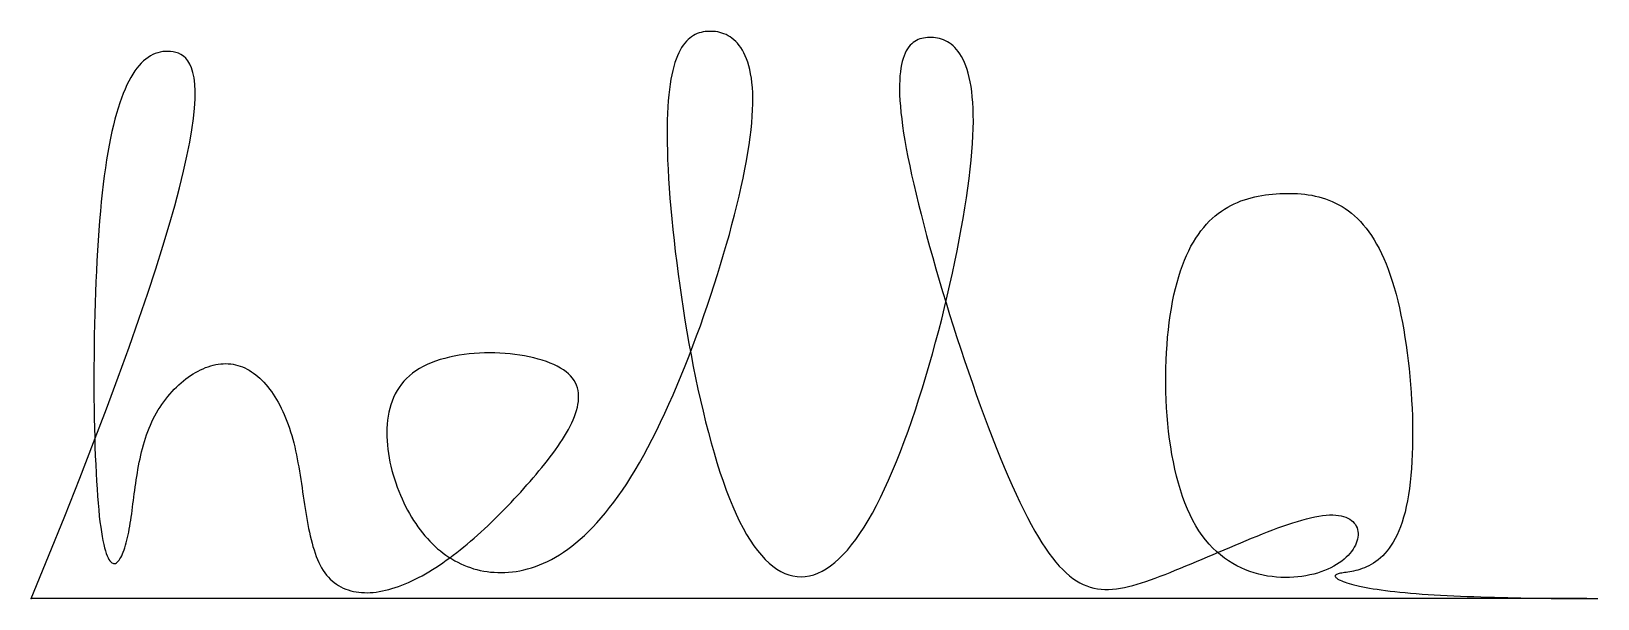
# Model space of a CAD drawing. Extents: x 0 to 418, y 0 to 151.
import ezdxf

# ---------------------------------------------------------------- set-up
doc = ezdxf.new("R2010")
doc.units = 0
doc.layers.get('0').update_dxf_attribs({"linetype": 'CONTINUOUS'})
doc.layers.add('1', color=12, linetype='CONTINUOUS')

msp = doc.modelspace()

# ---------------------------------------------------------------- linework, layer by layer
at = {"color": 2}
msp.add_polyline3d([(0, 0, 0), (4.62272, 11.30088, 0), (8.9306, 22.00332, 0), (12.93316, 32.12356, 0), (16.64004, 41.678, 0), (20.06076, 50.6828, 0), (23.20492, 59.154, 0), (26.08216, 67.1088, 0), (28.70196, 74.5624, 0), (31.074, 81.5316, 0), (33.2078, 88.0328, 0), (35.11296, 94.0816, 0), (36.79904, 99.6952, 0), (38.27564, 104.8896, 0), (39.55236, 109.6808, 0), (40.6388, 114.0852, 0), (41.5444, 118.1196, 0), (42.2788, 121.7992, 0), (42.852, 125.1412, 0), (43.2728, 128.1616, 0), (43.5512, 130.8768, 0), (43.6968, 133.3028, 0), (43.7192, 135.456, 0), (43.628, 137.3528, 0), (43.4328, 139.0096, 0), (43.1428, 140.4424, 0), (42.768, 141.6676, 0), (42.318, 142.7012, 0), (41.802, 143.56, 0), (41.23, 144.26, 0), (40.6112, 144.8176, 0), (39.95568, 145.2492, 0), (39.27252, 145.5708, 0), (38.57152, 145.7988, 0), (37.86224, 145.9492, 0), (37.15424, 146.0388, 0), (36.45388, 146.0776, 0), (35.76192, 146.0656, 0), (35.07868, 146.002, 0), (34.40436, 145.8856, 0), (33.7392, 145.7156, 0), (33.0834, 145.4908, 0), (32.4372, 145.2104, 0), (31.80088, 144.8728, 0), (31.17468, 144.4776, 0), (30.55876, 144.024, 0), (29.9534, 143.51, 0), (29.35884, 142.9356, 0), (28.77532, 142.2992, 0), (28.20304, 141.6, 0), (27.64228, 140.8372, 0), (27.09324, 140.0092, 0), (26.55616, 139.1156, 0), (26.03128, 138.1548, 0), (25.51884, 137.1264, 0), (25.01908, 136.0292, 0), (24.53224, 134.8616, 0), (24.05848, 133.6236, 0), (23.59816, 132.3132, 0), (23.1514, 130.9304, 0), (22.71852, 129.4732, 0), (22.29968, 127.9412, 0), (21.89516, 126.3332, 0), (21.5052, 124.6484, 0), (21.13004, 122.8856, 0), (20.76984, 121.0436, 0), (20.42492, 119.1216, 0), (20.09552, 117.1184, 0), (19.7818, 115.0336, 0), (19.48404, 112.8652, 0), (19.20244, 110.6136, 0), (18.93704, 108.2804, 0), (18.68764, 105.872, 0), (18.454, 103.394, 0), (18.23596, 100.8524, 0), (18.03332, 98.2524, 0), (17.84588, 95.6008, 0), (17.67348, 92.9024, 0), (17.51588, 90.1632, 0), (17.37292, 87.3896, 0), (17.24436, 84.5868, 0), (17.13008, 81.7608, 0), (17.02984, 78.9176, 0), (16.9434, 76.0628, 0), (16.87064, 73.202, 0), (16.81136, 70.3412, 0), (16.76532, 67.4864, 0), (16.73236, 64.6428, 0), (16.71228, 61.8168, 0), (16.70492, 59.014, 0), (16.71, 56.2404, 0), (16.7274, 53.5012, 0), (16.75688, 50.8028, 0), (16.79828, 48.1508, 0), (16.8514, 45.5508, 0), (16.916, 43.0088, 0), (16.99196, 40.5304, 0), (17.07904, 38.12196, 0), (17.17708, 35.78872, 0), (17.28584, 33.53664, 0), (17.40516, 31.37148, 0), (17.5348, 29.29912, 0), (17.67464, 27.32532, 0), (17.8244, 25.45584, 0), (17.98396, 23.69656, 0), (18.15308, 22.05228, 0), (18.33124, 20.52248, 0), (18.51796, 19.10432, 0), (18.71264, 17.79512, 0), (18.91472, 16.59212, 0), (19.12372, 15.4926, 0), (19.33904, 14.4938, 0), (19.56012, 13.59296, 0), (19.78644, 12.78736, 0), (20.0174, 12.07424, 0), (20.25252, 11.45092, 0), (20.49124, 10.91456, 0), (20.73296, 10.46252, 0), (20.97712, 10.09196, 0), (21.22324, 9.80024, 0), (21.47076, 9.58452, 0), (21.71908, 9.44212, 0), (21.96768, 9.37032, 0), (22.216, 9.36628, 0), (22.46348, 9.42736, 0), (22.7096, 9.55076, 0), (22.9538, 9.73376, 0), (23.19552, 9.97364, 0), (23.4342, 10.2676, 0), (23.66932, 10.61296, 0), (23.90032, 11.00692, 0), (24.12664, 11.4468, 0), (24.34772, 11.9298, 0), (24.56304, 12.4532, 0), (24.772, 13.01428, 0), (24.97412, 13.61028, 0), (25.1688, 14.23848, 0), (25.35548, 14.89612, 0), (25.53368, 15.58044, 0), (25.70276, 16.28872, 0), (25.8626, 17.0186, 0), (26.01392, 17.76896, 0), (26.15764, 18.53864, 0), (26.29464, 19.32668, 0), (26.42584, 20.132, 0), (26.55216, 20.95356, 0), (26.67452, 21.79032, 0), (26.7938, 22.6412, 0), (26.91088, 23.50524, 0), (27.02672, 24.38136, 0), (27.1422, 25.26848, 0), (27.2582, 26.1656, 0), (27.37568, 27.07164, 0), (27.49552, 27.9856, 0), (27.6186, 28.9064, 0), (27.74588, 29.83304, 0), (27.87824, 30.76444, 0), (28.01656, 31.69956, 0), (28.1618, 32.6374, 0), (28.31484, 33.57684, 0), (28.47656, 34.51692, 0), (28.64788, 35.45652, 0), (28.82972, 36.39464, 0), (29.023, 37.33028, 0), (29.2286, 38.26228, 0), (29.44744, 39.18972, 0), (29.68044, 40.1116, 0), (29.92844, 41.0264, 0), (30.1924, 41.934, 0), (30.47324, 42.8324, 0), (30.77184, 43.7212, 0), (31.08912, 44.5988, 0), (31.42596, 45.4648, 0), (31.78328, 46.3176, 0), (32.16196, 47.1568, 0), (32.56216, 47.9808, 0), (32.98312, 48.7896, 0), (33.424, 49.582, 0), (33.88404, 50.3576, 0), (34.36236, 51.116, 0), (34.85824, 51.8564, 0), (35.3708, 52.578, 0), (35.89928, 53.2804, 0), (36.44284, 53.9628, 0), (37.00064, 54.6248, 0), (37.57196, 55.2656, 0), (38.15592, 55.8848, 0), (38.75172, 56.4812, 0), (39.3586, 57.0548, 0), (39.97568, 57.6044, 0), (40.602, 58.13, 0), (41.2372, 58.6304, 0), (41.8804, 59.1052, 0), (42.53, 59.554, 0), (43.1864, 59.9756, 0), (43.8476, 60.37, 0), (44.514, 60.7364, 0), (45.1836, 61.074, 0), (45.8564, 61.382, 0), (46.5316, 61.66, 0), (47.2076, 61.9076, 0), (47.8844, 62.124, 0), (48.5608, 62.308, 0), (49.2364, 62.46, 0), (49.91, 62.5788, 0), (50.5808, 62.6636, 0), (51.248, 62.714, 0), (51.9108, 62.7292, 0), (52.5688, 62.7092, 0), (53.2204, 62.6524, 0), (53.866, 62.56, 0), (54.5048, 62.4316, 0), (55.1368, 62.2684, 0), (55.7616, 62.0704, 0), (56.3788, 61.8384, 0), (56.9884, 61.5728, 0), (57.59, 61.274, 0), (58.1832, 60.9428, 0), (58.7676, 60.5796, 0), (59.3436, 60.1848, 0), (59.91, 59.7588, 0), (60.4672, 59.3024, 0), (61.0148, 58.816, 0), (61.5524, 58.3, 0), (62.0796, 57.7552, 0), (62.5968, 57.1816, 0), (63.1028, 56.5804, 0), (63.598, 55.9516, 0), (64.0816, 55.2956, 0), (64.5536, 54.6136, 0), (65.014, 53.9052, 0), (65.462, 53.1716, 0), (65.8976, 52.4132, 0), (66.3208, 51.63, 0), (66.7304, 50.8232, 0), (67.1272, 49.9928, 0), (67.5104, 49.1396, 0), (67.88, 48.264, 0), (68.2352, 47.3668, 0), (68.5764, 46.448, 0), (68.9024, 45.5084, 0), (69.214, 44.5484, 0), (69.5104, 43.5688, 0), (69.7912, 42.5696, 0), (70.0564, 41.552, 0), (70.3072, 40.5168, 0), (70.5444, 39.46652, 0), (70.7696, 38.40228, 0), (70.9832, 37.3258, 0), (71.1872, 36.23876, 0), (71.3824, 35.1428, 0), (71.5696, 34.03956, 0), (71.7508, 32.93076, 0), (71.926, 31.81796, 0), (72.0972, 30.70284, 0), (72.2656, 29.58704, 0), (72.4316, 28.47228, 0), (72.5972, 27.36012, 0), (72.7628, 26.25224, 0), (72.93, 25.15032, 0), (73.1, 24.05596, 0), (73.2736, 22.97084, 0), (73.4524, 21.8966, 0), (73.6372, 20.83492, 0), (73.8292, 19.7874, 0), (74.0296, 18.75572, 0), (74.2396, 17.74152, 0), (74.46, 16.74648, 0), (74.6928, 15.7722, 0), (74.938, 14.82036, 0), (75.198, 13.8926, 0), (75.4728, 12.99056, 0), (75.764, 12.11592, 0), (76.0732, 11.27032, 0), (76.4008, 10.4554, 0), (76.7484, 9.6728, 0), (77.1168, 8.9242, 0), (77.5076, 8.2112, 0), (77.922, 7.53552, 0), (78.36, 6.89804, 0), (78.8212, 6.2986, 0), (79.3056, 5.73684, 0), (79.812, 5.21244, 0), (80.3404, 4.72504, 0), (80.8896, 4.27432, 0), (81.4596, 3.85994, 0), (82.0492, 3.481544, 0), (82.6584, 3.138804, 0), (83.2864, 2.83138, 0), (83.9324, 2.558936, 0), (84.596, 2.321128, 0), (85.2772, 2.117628, 0), (85.9744, 1.948088, 0), (86.6876, 1.812172, 0), (87.416, 1.70954, 0), (88.1596, 1.639856, 0), (88.9168, 1.602784, 0), (89.688, 1.59798, 0), (90.472, 1.625108, 0), (91.2684, 1.683828, 0), (92.0768, 1.773804, 0), (92.8968, 1.894696, 0), (93.7272, 2.046168, 0), (94.5676, 2.227876, 0), (95.4176, 2.439488, 0), (96.2768, 2.68066, 0), (97.144, 2.951052, 0), (98.0192, 3.250336, 0), (98.902, 3.57816, 0), (99.7912, 3.934196, 0), (100.6864, 4.31812, 0), (101.5872, 4.72952, 0), (102.4928, 5.16816, 0), (103.4028, 5.63364, 0), (104.3168, 6.1254, 0), (105.234, 6.64268, 0), (106.1544, 7.18476, 0), (107.0776, 7.75088, 0), (108.0028, 8.34028, 0), (108.93, 8.95224, 0), (109.8584, 9.58604, 0), (110.788, 10.24088, 0), (111.718, 10.91604, 0), (112.648, 11.6108, 0), (113.578, 12.32436, 0), (114.5072, 13.056, 0), (115.4356, 13.80496, 0), (116.362, 14.57056, 0), (117.2868, 15.35196, 0), (118.2092, 16.14848, 0), (119.1288, 16.95932, 0), (120.0452, 17.7838, 0), (120.958, 18.62112, 0), (121.8672, 19.47056, 0), (122.7716, 20.33136, 0), (123.6712, 21.2028, 0), (124.566, 22.08412, 0), (125.4548, 22.97456, 0), (126.3376, 23.8734, 0), (127.2136, 24.77988, 0), (128.0832, 25.69324, 0), (128.9452, 26.61276, 0), (129.8, 27.53768, 0), (130.646, 28.46728, 0), (131.484, 29.40076, 0), (132.3128, 30.33744, 0), (133.1324, 31.27652, 0), (133.942, 32.21728, 0), (134.7412, 33.15896, 0), (135.5288, 34.10088, 0), (136.3024, 35.04224, 0), (137.0608, 35.98236, 0), (137.8016, 36.92052, 0), (138.5236, 37.85596, 0), (139.224, 38.788, 0), (139.9016, 39.71588, 0), (140.5544, 40.6388, 0), (141.1804, 41.5564, 0), (141.7784, 42.4672, 0), (142.3456, 43.3712, 0), (142.8808, 44.2676, 0), (143.3816, 45.1552, 0), (143.8468, 46.034, 0), (144.2744, 46.9024, 0), (144.662, 47.7604, 0), (145.0084, 48.6068, 0), (145.3112, 49.4412, 0), (145.5692, 50.2628, 0), (145.78, 51.0704, 0), (145.942, 51.864, 0), (146.0532, 52.6428, 0), (146.112, 53.4056, 0), (146.116, 54.152, 0), (146.064, 54.8812, 0), (145.954, 55.5924, 0), (145.784, 56.2848, 0), (145.552, 56.958, 0), (145.2564, 57.6112, 0), (144.8952, 58.2432, 0), (144.4668, 58.854, 0), (143.9688, 59.4424, 0), (143.4, 60.0076, 0), (142.758, 60.5496, 0), (142.0432, 61.0668, 0), (141.258, 61.5588, 0), (140.4064, 62.0256, 0), (139.4932, 62.4664, 0), (138.5212, 62.8804, 0), (137.4952, 63.2672, 0), (136.4188, 63.626, 0), (135.296, 63.9572, 0), (134.1304, 64.2588, 0), (132.9264, 64.5316, 0), (131.6876, 64.7744, 0), (130.418, 64.9864, 0), (129.1216, 65.1676, 0), (127.8024, 65.3172, 0), (126.464, 65.4348, 0), (125.1108, 65.5196, 0), (123.7464, 65.5712, 0), (122.3744, 65.5892, 0), (120.9996, 65.5728, 0), (119.6252, 65.5212, 0), (118.2556, 65.4344, 0), (116.8944, 65.312, 0), (115.5456, 65.1528, 0), (114.2132, 64.9564, 0), (112.9012, 64.7224, 0), (111.6136, 64.4504, 0), (110.3536, 64.1396, 0), (109.126, 63.7896, 0), (107.9344, 63.3996, 0), (106.7828, 62.9696, 0), (105.6748, 62.4984, 0), (104.6148, 61.9856, 0), (103.6064, 61.4312, 0), (102.6536, 60.834, 0), (101.7604, 60.194, 0), (100.9284, 59.5112, 0), (100.1564, 58.7876, 0), (99.4428, 58.0256, 0), (98.7868, 57.2264, 0), (98.1868, 56.3924, 0), (97.6416, 55.5256, 0), (97.1504, 54.6276, 0), (96.7112, 53.7004, 0), (96.3228, 52.7456, 0), (95.9844, 51.766, 0), (95.6944, 50.7624, 0), (95.4516, 49.7376, 0), (95.2544, 48.6932, 0), (95.102, 47.6308, 0), (94.9928, 46.5528, 0), (94.926, 45.4612, 0), (94.8996, 44.3572, 0), (94.9128, 43.2432, 0), (94.964, 42.1216, 0), (95.0524, 40.9932, 0), (95.176, 39.86072, 0), (95.3344, 38.72584, 0), (95.5256, 37.59052, 0), (95.7484, 36.45664, 0), (96.002, 35.32612, 0), (96.2848, 34.20088, 0), (96.5956, 33.08284, 0), (96.9328, 31.97392, 0), (97.2956, 30.876, 0), (97.682, 29.79104, 0), (98.0916, 28.72092, 0), (98.5228, 27.66756, 0), (98.974, 26.63288, 0), (99.4444, 25.61884, 0), (99.9324, 24.62716, 0), (100.4376, 23.65884, 0), (100.9596, 22.71412, 0), (101.4988, 21.79336, 0), (102.054, 20.89692, 0), (102.626, 20.02516, 0), (103.214, 19.17832, 0), (103.8184, 18.35684, 0), (104.4384, 17.561, 0), (105.0736, 16.79112, 0), (105.7248, 16.0476, 0), (106.3908, 15.33068, 0), (107.0724, 14.6408, 0), (107.7684, 13.97824, 0), (108.4792, 13.34332, 0), (109.2044, 12.73644, 0), (109.944, 12.15788, 0), (110.6976, 11.60796, 0), (111.4648, 11.08708, 0), (112.246, 10.59552, 0), (113.0408, 10.13364, 0), (113.8488, 9.7018, 0), (114.6696, 9.30028, 0), (115.5036, 8.92944, 0), (116.3504, 8.58964, 0), (117.2096, 8.28116, 0), (118.0812, 8.0044, 0), (118.9648, 7.75964, 0), (119.8604, 7.54728, 0), (120.768, 7.36756, 0), (121.6868, 7.22092, 0), (122.6172, 7.10764, 0), (123.5588, 7.02804, 0), (124.5112, 6.98252, 0), (125.4744, 6.97132, 0), (126.4484, 6.99504, 0), (127.4324, 7.05484, 0), (128.4264, 7.15208, 0), (129.43, 7.2882, 0), (130.4432, 7.46448, 0), (131.4648, 7.68236, 0), (132.4956, 7.9432, 0), (133.534, 8.2484, 0), (134.5808, 8.59928, 0), (135.6352, 8.99728, 0), (136.6968, 9.44372, 0), (137.7652, 9.93996, 0), (138.8404, 10.48744, 0), (139.9216, 11.08752, 0), (141.0088, 11.74156, 0), (142.102, 12.45092, 0), (143.2, 13.217, 0), (144.3032, 14.04116, 0), (145.4112, 14.9248, 0), (146.5232, 15.86924, 0), (147.6392, 16.87592, 0), (148.7588, 17.94616, 0), (149.8816, 19.0814, 0), (151.0076, 20.28296, 0), (152.136, 21.55224, 0), (153.2668, 22.89056, 0), (154.3996, 24.2994, 0), (155.534, 25.78004, 0), (156.67, 27.33392, 0), (157.8064, 28.96236, 0), (158.9436, 30.6668, 0), (160.0812, 32.44852, 0), (161.2188, 34.309, 0), (162.356, 36.24956, 0), (163.4928, 38.27152, 0), (164.6276, 40.374, 0), (165.76, 42.5528, 0), (166.888, 44.8032, 0), (168.0104, 47.1196, 0), (169.126, 49.4972, 0), (170.2328, 51.9316, 0), (171.3296, 54.418, 0), (172.4152, 56.9508, 0), (173.4876, 59.5256, 0), (174.546, 62.1372, 0), (175.5888, 64.7812, 0), (176.614, 67.452, 0), (177.6208, 70.1456, 0), (178.608, 72.856, 0), (179.5732, 75.5792, 0), (180.516, 78.31, 0), (181.434, 81.0436, 0), (182.3264, 83.7752, 0), (183.1916, 86.4992, 0), (184.0284, 89.2116, 0), (184.8348, 91.9068, 0), (185.61, 94.5804, 0), (186.352, 97.2276, 0), (187.0596, 99.8428, 0), (187.7316, 102.422, 0), (188.366, 104.9596, 0), (188.962, 107.4508, 0), (189.5176, 109.8908, 0), (190.032, 112.2752, 0), (190.5032, 114.5984, 0), (190.93, 116.8556, 0), (191.3108, 119.042, 0), (191.6444, 121.1532, 0), (191.9292, 123.1836, 0), (192.164, 125.1288, 0), (192.3488, 126.9876, 0), (192.4852, 128.7616, 0), (192.5752, 130.4528, 0), (192.62, 132.0628, 0), (192.6216, 133.5936, 0), (192.5812, 135.0464, 0), (192.5004, 136.4236, 0), (192.3812, 137.7264, 0), (192.2252, 138.9572, 0), (192.0332, 140.1176, 0), (191.808, 141.2088, 0), (191.5504, 142.2332, 0), (191.262, 143.1928, 0), (190.9448, 144.0884, 0), (190.6004, 144.9228, 0), (190.23, 145.6968, 0), (189.8356, 146.4132, 0), (189.4188, 147.0732, 0), (188.9808, 147.6784, 0), (188.5236, 148.2312, 0), (188.0488, 148.7328, 0), (187.5576, 149.1852, 0), (187.0524, 149.59, 0), (186.534, 149.9492, 0), (186.0044, 150.2648, 0), (185.4652, 150.538, 0), (184.9176, 150.7712, 0), (184.364, 150.9656, 0), (183.8052, 151.1232, 0), (183.2436, 151.2456, 0), (182.68, 151.3348, 0), (182.1168, 151.3928, 0), (181.5548, 151.4212, 0), (180.9964, 151.4212, 0), (180.4424, 151.3952, 0), (179.8944, 151.3412, 0), (179.3528, 151.2568, 0), (178.818, 151.1408, 0), (178.2912, 150.99, 0), (177.7732, 150.8024, 0), (177.2644, 150.576, 0), (176.766, 150.3088, 0), (176.278, 149.998, 0), (175.8016, 149.6412, 0), (175.338, 149.2372, 0), (174.8868, 148.7828, 0), (174.4496, 148.2764, 0), (174.0268, 147.7152, 0), (173.6196, 147.0976, 0), (173.228, 146.4208, 0), (172.8532, 145.6828, 0), (172.496, 144.8816, 0), (172.1568, 144.0148, 0), (171.8364, 143.0804, 0), (171.5356, 142.0756, 0), (171.2552, 140.9984, 0), (170.996, 139.8468, 0), (170.7588, 138.6188, 0), (170.544, 137.3116, 0), (170.3524, 135.9232, 0), (170.1848, 134.4512, 0), (170.0424, 132.8936, 0), (169.9252, 131.2484, 0), (169.834, 129.5132, 0), (169.77, 127.6852, 0), (169.7336, 125.7632, 0), (169.726, 123.744, 0), (169.7472, 121.626, 0), (169.7984, 119.4068, 0), (169.88, 117.0864, 0), (169.992, 114.67, 0), (170.1332, 112.164, 0), (170.3044, 109.5748, 0), (170.504, 106.9088, 0), (170.7324, 104.172, 0), (170.9892, 101.3712, 0), (171.274, 98.5124, 0), (171.5864, 95.602, 0), (171.9256, 92.646, 0), (172.2916, 89.6516, 0), (172.6844, 86.6244, 0), (173.1032, 83.5708, 0), (173.5472, 80.4972, 0), (174.0168, 77.41, 0), (174.5116, 74.3156, 0), (175.0308, 71.2204, 0), (175.574, 68.1304, 0), (176.1412, 65.052, 0), (176.732, 61.9916, 0), (177.3456, 58.9556, 0), (177.9824, 55.9504, 0), (178.6412, 52.982, 0), (179.322, 50.0568, 0), (180.0244, 47.1816, 0), (180.7484, 44.362, 0), (181.4928, 41.6052, 0), (182.258, 38.91664, 0), (183.0432, 36.30316, 0), (183.8484, 33.77096, 0), (184.6728, 31.32636, 0), (185.5164, 28.97572, 0), (186.3784, 26.72532, 0), (187.2588, 24.58156, 0), (188.1572, 22.5506, 0), (189.0732, 20.636, 0), (190.0056, 18.83796, 0), (190.954, 17.15644, 0), (191.918, 15.5914, 0), (192.8968, 14.14292, 0), (193.8892, 12.81096, 0), (194.8952, 11.59552, 0), (195.9136, 10.4966, 0), (196.9436, 9.51416, 0), (197.9852, 8.64824, 0), (199.0372, 7.8988, 0), (200.0992, 7.26588, 0), (201.17, 6.74944, 0), (202.2492, 6.34948, 0), (203.3364, 6.066, 0), (204.4304, 5.899, 0), (205.5312, 5.84848, 0), (206.6372, 5.91444, 0), (207.7484, 6.09688, 0), (208.864, 6.39576, 0), (209.9828, 6.81112, 0), (211.1048, 7.34292, 0), (212.2292, 7.99116, 0), (213.3548, 8.75584, 0), (214.4812, 9.637, 0), (215.608, 10.6346, 0), (216.734, 11.7486, 0), (217.8588, 12.97904, 0), (218.9816, 14.32592, 0), (220.102, 15.78924, 0), (221.2188, 17.36896, 0), (222.332, 19.06508, 0), (223.44, 20.87764, 0), (224.5428, 22.8066, 0), (225.6396, 24.85156, 0), (226.7292, 27.00836, 0), (227.8104, 29.27064, 0), (228.8824, 31.63208, 0), (229.9436, 34.08628, 0), (230.9932, 36.62688, 0), (232.03, 39.24748, 0), (233.0528, 41.9416, 0), (234.06, 44.7032, 0), (235.0512, 47.526, 0), (236.0248, 50.4032, 0), (236.9796, 53.3284, 0), (237.9144, 56.2956, 0), (238.8284, 59.2984, 0), (239.7204, 62.33, 0), (240.5888, 65.3848, 0), (241.4328, 68.4556, 0), (242.2512, 71.5364, 0), (243.0428, 74.6212, 0), (243.8068, 77.7032, 0), (244.5412, 80.776, 0), (245.2456, 83.8336, 0), (245.9184, 86.8692, 0), (246.5588, 89.8768, 0), (247.1652, 92.8496, 0), (247.7368, 95.782, 0), (248.2728, 98.6668, 0), (248.7712, 101.498, 0), (249.2312, 104.2692, 0), (249.6516, 106.974, 0), (250.0316, 109.6064, 0), (250.3696, 112.1596, 0), (250.6648, 114.6272, 0), (250.9156, 117.0032, 0), (251.1212, 119.2808, 0), (251.2808, 121.4556, 0), (251.3952, 123.528, 0), (251.4664, 125.5008, 0), (251.4956, 127.376, 0), (251.4844, 129.1556, 0), (251.434, 130.8424, 0), (251.3464, 132.4388, 0), (251.2224, 133.9468, 0), (251.0644, 135.3692, 0), (250.8732, 136.7076, 0), (250.6508, 137.9648, 0), (250.398, 139.1428, 0), (250.1172, 140.2444, 0), (249.8092, 141.2716, 0), (249.4756, 142.2268, 0), (249.1184, 143.1124, 0), (248.7384, 143.9308, 0), (248.3376, 144.684, 0), (247.9172, 145.3744, 0), (247.4792, 146.0044, 0), (247.0244, 146.5764, 0), (246.5548, 147.0924, 0), (246.0716, 147.5552, 0), (245.5764, 147.9668, 0), (245.0712, 148.33, 0), (244.5564, 148.6464, 0), (244.0348, 148.9188, 0), (243.5068, 149.1492, 0), (242.9744, 149.3404, 0), (242.4392, 149.494, 0), (241.9024, 149.6132, 0), (241.3656, 149.6996, 0), (240.8304, 149.756, 0), (240.2984, 149.7844, 0), (239.7708, 149.7872, 0), (239.2492, 149.7652, 0), (238.7348, 149.7164, 0), (238.2288, 149.6384, 0), (237.7324, 149.5288, 0), (237.2472, 149.3856, 0), (236.7744, 149.206, 0), (236.3148, 148.988, 0), (235.8704, 148.7292, 0), (235.4416, 148.4276, 0), (235.03, 148.0804, 0), (234.6372, 147.6856, 0), (234.2644, 147.2408, 0), (233.912, 146.7436, 0), (233.5824, 146.1916, 0), (233.276, 145.5832, 0), (232.9944, 144.9148, 0), (232.7392, 144.1852, 0), (232.5112, 143.3916, 0), (232.3116, 142.532, 0), (232.1416, 141.6036, 0), (232.0032, 140.6044, 0), (231.8968, 139.532, 0), (231.824, 138.3844, 0), (231.786, 137.1588, 0), (231.784, 135.8528, 0), (231.8192, 134.4648, 0), (231.8936, 132.992, 0), (232.0072, 131.432, 0), (232.1624, 129.7828, 0), (232.3596, 128.0416, 0), (232.6004, 126.2068, 0), (232.8864, 124.2756, 0), (233.2184, 122.2456, 0), (233.5976, 120.1148, 0), (234.0252, 117.8808, 0), (234.5012, 115.5464, 0), (235.0232, 113.118, 0), (235.5896, 110.6012, 0), (236.1984, 108.0032, 0), (236.848, 105.33, 0), (237.5364, 102.5876, 0), (238.2616, 99.7832, 0), (239.0216, 96.9224, 0), (239.8148, 94.0116, 0), (240.6396, 91.0576, 0), (241.4932, 88.0664, 0), (242.3748, 85.0444, 0), (243.2816, 81.998, 0), (244.2128, 78.934, 0), (245.1652, 75.8576, 0), (246.138, 72.7764, 0), (247.1292, 69.696, 0), (248.1364, 66.6232, 0), (249.158, 63.5636, 0), (250.192, 60.5244, 0), (251.2368, 57.512, 0), (252.2904, 54.532, 0), (253.3512, 51.5908, 0), (254.4168, 48.6956, 0), (255.4856, 45.852, 0), (256.556, 43.0668, 0), (257.6256, 40.346, 0), (258.6928, 37.69596, 0), (259.7556, 35.12328, 0), (260.8124, 32.63416, 0), (261.8612, 30.23504, 0), (262.9, 27.9322, 0), (263.9272, 25.732, 0), (264.9404, 23.64084, 0), (265.9388, 21.66408, 0), (266.9224, 19.80136, 0), (267.8928, 18.05016, 0), (268.8512, 16.40784, 0), (269.7992, 14.87188, 0), (270.7376, 13.43972, 0), (271.6688, 12.10872, 0), (272.5932, 10.8764, 0), (273.5124, 9.74012, 0), (274.428, 8.69732, 0), (275.3412, 7.74544, 0), (276.2536, 6.88188, 0), (277.166, 6.10412, 0), (278.0804, 5.4096, 0), (278.9976, 4.79564, 0), (279.9192, 4.2598, 0), (280.8468, 3.79942, 0), (281.7812, 3.411964, 0), (282.7244, 3.094852, 0), (283.6776, 2.845512, 0), (284.6416, 2.661376, 0), (285.6184, 2.539872, 0), (286.6088, 2.478428, 0), (287.6148, 2.474476, 0), (288.6376, 2.525436, 0), (289.678, 2.628744, 0), (290.738, 2.781824, 0), (291.8188, 2.982108, 0), (292.9216, 3.227024, 0), (294.0476, 3.514, 0), (295.1988, 3.84046, 0), (296.376, 4.20384, 0), (297.5808, 4.60156, 0), (298.8144, 5.03108, 0), (300.078, 5.48976, 0), (301.3724, 5.9752, 0), (302.6956, 6.48504, 0), (304.0452, 7.01708, 0), (305.418, 7.56908, 0), (306.8128, 8.1388, 0), (308.226, 8.724, 0), (309.6564, 9.3224, 0), (311.1004, 9.9318, 0), (312.556, 10.54996, 0), (314.0212, 11.17464, 0), (315.4932, 11.80356, 0), (316.9696, 12.43452, 0), (318.448, 13.06528, 0), (319.926, 13.69356, 0), (321.4016, 14.31712, 0), (322.8712, 14.9338, 0), (324.3336, 15.54124, 0), (325.786, 16.13728, 0), (327.2256, 16.71968, 0), (328.6504, 17.28616, 0), (330.058, 17.83448, 0), (331.4456, 18.3624, 0), (332.8112, 18.86772, 0), (334.152, 19.34816, 0), (335.466, 19.80152, 0), (336.7504, 20.22548, 0), (338.0032, 20.61788, 0), (339.2216, 20.97644, 0), (340.4032, 21.29892, 0), (341.5456, 21.58308, 0), (342.6468, 21.82668, 0), (343.7036, 22.02748, 0), (344.7144, 22.18324, 0), (345.676, 22.29172, 0), (346.5868, 22.35076, 0), (347.4452, 22.36004, 0), (348.2508, 22.32156, 0), (349.0048, 22.23744, 0), (349.7068, 22.10988, 0), (350.3572, 21.94096, 0), (350.956, 21.73284, 0), (351.504, 21.48764, 0), (352.0008, 21.20752, 0), (352.4468, 20.8946, 0), (352.842, 20.55104, 0), (353.1872, 20.17896, 0), (353.4824, 19.78048, 0), (353.7276, 19.35772, 0), (353.9228, 18.91288, 0), (354.0688, 18.44808, 0), (354.1656, 17.9654, 0), (354.2136, 17.46704, 0), (354.2124, 16.95512, 0), (354.1628, 16.43176, 0), (354.0648, 15.89912, 0), (353.9188, 15.35928, 0), (353.7248, 14.81448, 0), (353.4832, 14.26676, 0), (353.1936, 13.71828, 0), (352.8572, 13.1712, 0), (352.4736, 12.62768, 0), (352.0432, 12.0898, 0), (351.5664, 11.55968, 0), (351.0428, 11.03956, 0), (350.4732, 10.53148, 0), (349.8576, 10.0376, 0), (349.1964, 9.56008, 0), (348.4896, 9.10104, 0), (347.7376, 8.6626, 0), (346.9404, 8.24688, 0), (346.1004, 7.85572, 0), (345.2192, 7.49072, 0), (344.3004, 7.15356, 0), (343.346, 6.84584, 0), (342.3584, 6.5692, 0), (341.3404, 6.32532, 0), (340.2948, 6.1158, 0), (339.2236, 5.94228, 0), (338.13, 5.80644, 0), (337.016, 5.70988, 0), (335.8844, 5.65428, 0), (334.7376, 5.64124, 0), (333.5784, 5.6724, 0), (332.4092, 5.74944, 0), (331.2328, 5.87396, 0), (330.0516, 6.0476, 0), (328.8676, 6.27204, 0), (327.6844, 6.54888, 0), (326.5036, 6.8798, 0), (325.3284, 7.26636, 0), (324.1612, 7.71032, 0), (323.0044, 8.2132, 0), (321.8608, 8.77672, 0), (320.7328, 9.40248, 0), (319.6228, 10.09212, 0), (318.5336, 10.84732, 0), (317.4676, 11.66968, 0), (316.4276, 12.56084, 0), (315.4156, 13.52248, 0), (314.4348, 14.5562, 0), (313.4876, 15.66364, 0), (312.5764, 16.84648, 0), (311.704, 18.10632, 0), (310.8724, 19.4448, 0), (310.0844, 20.86256, 0), (309.3396, 22.35632, 0), (308.6376, 23.92172, 0), (307.9784, 25.55444, 0), (307.3608, 27.2502, 0), (306.7852, 29.0046, 0), (306.2504, 30.81336, 0), (305.7568, 32.6722, 0), (305.3036, 34.57672, 0), (304.89, 36.52264, 0), (304.5164, 38.50568, 0), (304.1816, 40.5216, 0), (303.8856, 42.5656, 0), (303.628, 44.634, 0), (303.408, 46.722, 0), (303.2256, 48.8256, 0), (303.0804, 50.9404, 0), (302.9716, 53.0616, 0), (302.8992, 55.1856, 0), (302.8624, 57.308, 0), (302.8612, 59.424, 0), (302.8948, 61.5296, 0), (302.9628, 63.6204, 0), (303.0648, 65.692, 0), (303.2008, 67.7404, 0), (303.37, 69.7608, 0), (303.572, 71.7496, 0), (303.8064, 73.7016, 0), (304.0728, 75.6128, 0), (304.3708, 77.4792, 0), (304.7, 79.296, 0), (305.06, 81.0592, 0), (305.45, 82.7644, 0), (305.8704, 84.4076, 0), (306.32, 85.984, 0), (306.7988, 87.4912, 0), (307.3052, 88.9308, 0), (307.8392, 90.304, 0), (308.3996, 91.6124, 0), (308.9856, 92.8576, 0), (309.5964, 94.0408, 0), (310.2308, 95.1636, 0), (310.8884, 96.2276, 0), (311.5684, 97.234, 0), (312.2692, 98.1848, 0), (312.9908, 99.0812, 0), (313.732, 99.9248, 0), (314.492, 100.7168, 0), (315.27, 101.4588, 0), (316.0648, 102.1524, 0), (316.8764, 102.7992, 0), (317.7028, 103.4008, 0), (318.544, 103.958, 0), (319.3988, 104.4728, 0), (320.2668, 104.9468, 0), (321.1464, 105.3816, 0), (322.0372, 105.778, 0), (322.9384, 106.138, 0), (323.8492, 106.4632, 0), (324.7684, 106.7548, 0), (325.6956, 107.0144, 0), (326.6292, 107.2432, 0), (327.5692, 107.4432, 0), (328.5148, 107.6156, 0), (329.4644, 107.762, 0), (330.4176, 107.884, 0), (331.3732, 107.9828, 0), (332.3308, 108.06, 0), (333.2896, 108.1172, 0), (334.2484, 108.1556, 0), (335.2064, 108.1752, 0), (336.1636, 108.1744, 0), (337.1184, 108.1516, 0), (338.0712, 108.1052, 0), (339.0204, 108.0336, 0), (339.966, 107.9352, 0), (340.9072, 107.8084, 0), (341.8428, 107.6516, 0), (342.7732, 107.4636, 0), (343.6968, 107.2424, 0), (344.6136, 106.9868, 0), (345.5224, 106.6948, 0), (346.4232, 106.3648, 0), (347.3148, 105.9956, 0), (348.1968, 105.5852, 0), (349.0684, 105.1324, 0), (349.9292, 104.6356, 0), (350.778, 104.0928, 0), (351.6152, 103.5028, 0), (352.4392, 102.864, 0), (353.2496, 102.1748, 0), (354.046, 101.4336, 0), (354.8272, 100.6388, 0), (355.5932, 99.7884, 0), (356.3432, 98.8816, 0), (357.0764, 97.9164, 0), (357.792, 96.8912, 0), (358.4896, 95.8044, 0), (359.1688, 94.6548, 0), (359.8284, 93.44, 0), (360.468, 92.1592, 0), (361.0868, 90.8108, 0), (361.6844, 89.3928, 0), (362.2604, 87.9036, 0), (362.8136, 86.3428, 0), (363.344, 84.7128, 0), (363.8512, 83.0184, 0), (364.3348, 81.2644, 0), (364.7952, 79.4544, 0), (365.2312, 77.594, 0), (365.6436, 75.6868, 0), (366.0312, 73.7376, 0), (366.3944, 71.7512, 0), (366.7328, 69.732, 0), (367.0456, 67.684, 0), (367.3336, 65.6124, 0), (367.5956, 63.5212, 0), (367.832, 61.4152, 0), (368.042, 59.2988, 0), (368.226, 57.1768, 0), (368.3832, 55.0528, 0), (368.5132, 52.9324, 0), (368.6164, 50.8192, 0), (368.6924, 48.7184, 0), (368.7404, 46.6344, 0), (368.7608, 44.5712, 0), (368.7532, 42.5336, 0), (368.7168, 40.5264, 0), (368.6524, 38.55356, 0), (368.5588, 36.61996, 0), (368.436, 34.73, 0), (368.284, 32.8882, 0), (368.1024, 31.09904, 0), (367.8908, 29.367, 0), (367.6492, 27.69664, 0), (367.3772, 26.09244, 0), (367.0748, 24.55888, 0), (366.7416, 23.10052, 0), (366.3772, 21.7218, 0), (365.982, 20.42548, 0), (365.5576, 19.2096, 0), (365.1064, 18.07144, 0), (364.6304, 17.00836, 0), (364.1316, 16.01768, 0), (363.612, 15.0966, 0), (363.0736, 14.24252, 0), (362.5184, 13.45272, 0), (361.9488, 12.72448, 0), (361.3664, 12.05516, 0), (360.7732, 11.44196, 0), (360.1716, 10.88232, 0), (359.5636, 10.37344, 0), (358.9508, 9.91264, 0), (358.336, 9.49728, 0), (357.7204, 9.1246, 0), (357.1068, 8.79196, 0), (356.4968, 8.4966, 0), (355.8924, 8.23588, 0), (355.2956, 8.00712, 0), (354.7092, 7.80752, 0), (354.1344, 7.63452, 0), (353.5732, 7.48532, 0), (353.0284, 7.35728, 0), (352.5012, 7.24768, 0), (351.9944, 7.1538, 0), (351.5092, 7.073, 0), (351.0484, 7.00256, 0), (350.614, 6.9398, 0), (350.2072, 6.882, 0), (349.8312, 6.82648, 0), (349.4872, 6.77052, 0), (349.1776, 6.71144, 0), (348.9044, 6.64656, 0), (348.6696, 6.5732, 0), (348.4744, 6.49012, 0), (348.3196, 6.39768, 0), (348.206, 6.2964, 0), (348.1336, 6.18676, 0), (348.1036, 6.06928, 0), (348.1164, 5.94444, 0), (348.1728, 5.81272, 0), (348.2728, 5.67464, 0), (348.4172, 5.53068, 0), (348.6068, 5.38136, 0), (348.8424, 5.22716, 0), (349.124, 5.06856, 0), (349.4524, 4.90608, 0), (349.828, 4.7402, 0), (350.252, 4.5714, 0), (350.7244, 4.40024, 0), (351.246, 4.22712, 0), (351.8176, 4.05264, 0), (352.4396, 3.877224, 0), (353.1124, 3.701388, 0), (353.8368, 3.525632, 0), (354.6132, 3.350444, 0), (355.4424, 3.176324, 0), (356.3248, 3.003764, 0), (357.2612, 2.833264, 0), (358.252, 2.66532, 0), (359.2976, 2.500424, 0), (360.3992, 2.339072, 0), (361.5568, 2.181764, 0), (362.7716, 2.028992, 0), (364.0432, 1.881252, 0), (365.3732, 1.73904, 0), (366.7616, 1.602852, 0), (368.2092, 1.47318, 0), (369.7164, 1.350484, 0), (371.2792, 1.234796, 0), (372.8928, 1.125908, 0), (374.5508, 1.02362, 0), (376.2488, 0.92772, 0), (377.9804, 0.838004, 0), (379.7404, 0.754272, 0), (381.5236, 0.676308, 0), (383.324, 0.603912, 0), (385.136, 0.536876, 0), (386.9548, 0.474992, 0), (388.774, 0.418056, 0), (390.5888, 0.365865, 0), (392.3932, 0.318208, 0), (394.182, 0.27488, 0), (395.95, 0.235675, 0), (397.6908, 0.200387, 0), (399.3996, 0.16881, 0), (401.072, 0.140738, 0), (402.7, 0.115965, 0), (404.276, 0.094284, 0), (405.8, 0.075489, 0), (407.268, 0.059374, 0), (408.664, 0.045733, 0), (409.996, 0.03436, 0), (411.248, 0.025048, 0), (412.416, 0.017592, 0), (413.5, 0.011785, 0), (414.492, 0.007422, 0), (415.384, 0.004295, 0), (416.172, 0.002199, 0), (416.848, 0.000928, 0), (417.412, 0.000275, 0), (417.856, 0.000034, 0), (418.172, 0, 0)], dxfattribs=at)
at = {"color": 1}
msp.add_point((0, 0), dxfattribs=at)
at = {"layer": '1', "color": 4}
msp.add_line((415.252411, 0), (0, 0), dxfattribs=at)

doc.saveas('drawing.dxf')
